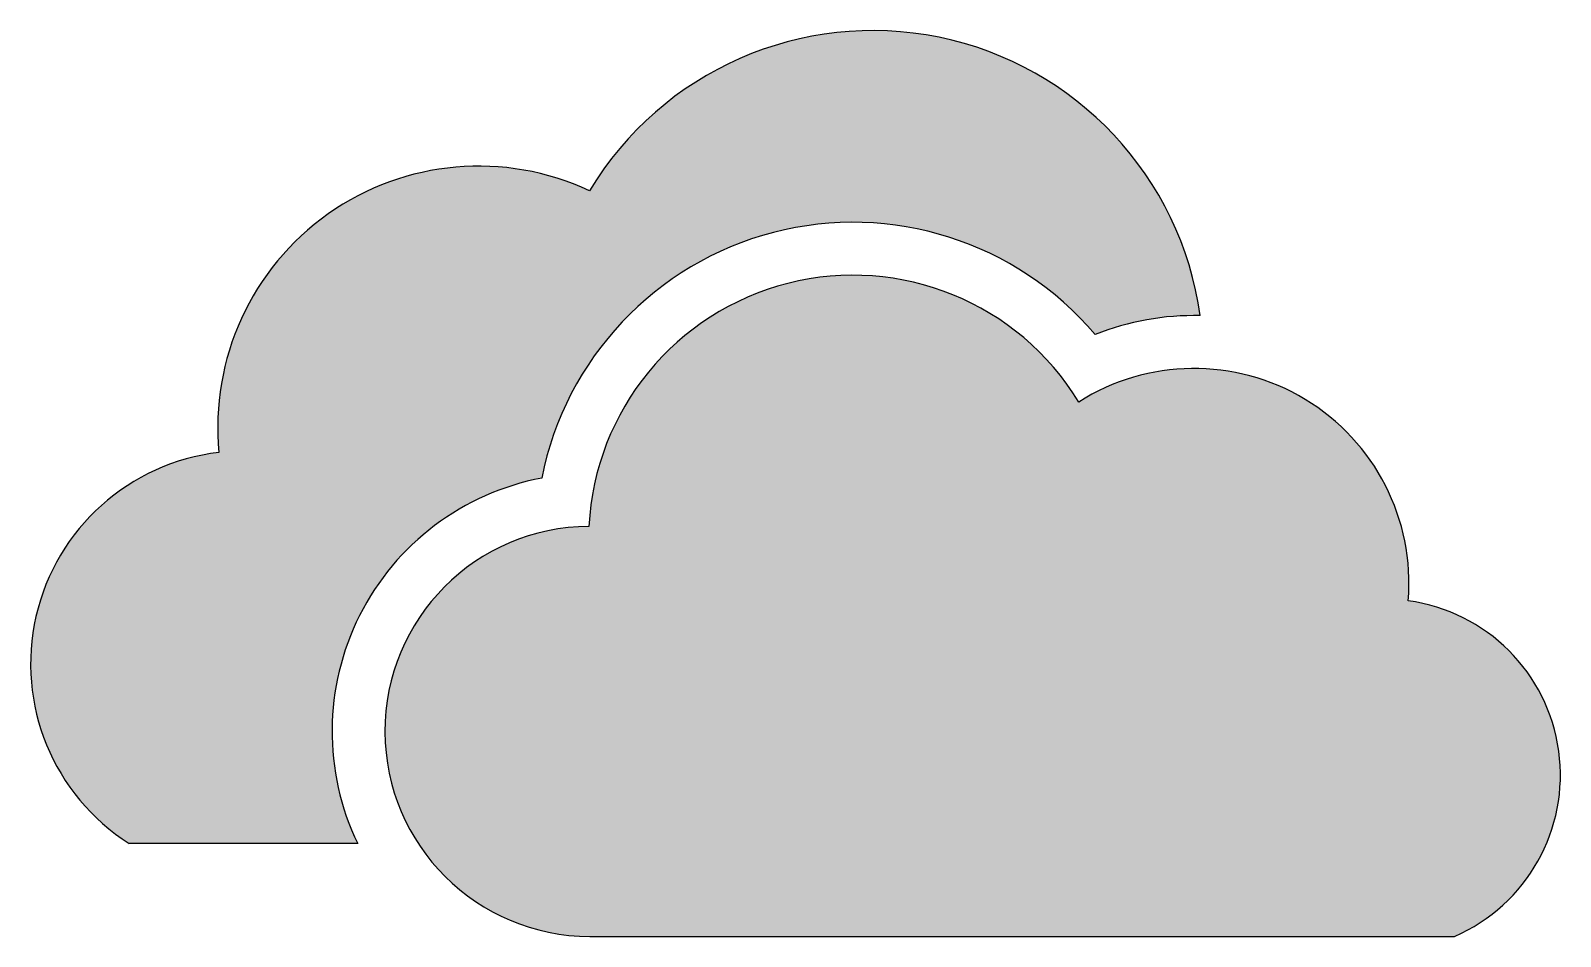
# Model space of a CAD drawing. Header units: inches. Extents: x 1643 to 1869, y 400 to 534.
import ezdxf

# ---------------------------------------------------------------- set-up
doc = ezdxf.new("R2010")
doc.units = ezdxf.units.IN
doc.header["$MEASUREMENT"] = 0

msp = doc.modelspace()

# ---------------------------------------------------------------- hatches: boundary and pattern name
at = {"true_color": 0x105689}
h = msp.add_hatch(color=146, dxfattribs=at)
h.dxf.hatch_style = 1
h.paths.add_polyline_path([(1725.41, 510.24, 0.581067), (1670.75, 471.65, 0.706266), (1657.52, 413.96), (1691.22, 413.96, -0.493314), (1718.36, 467.87, -0.628154), (1799.98, 489.04, -0.100697), (1815.48, 491.83, 0.707162)])
h.paths.add_polyline_path([(1797.57, 479.09, 0.73841), (1725.32, 460.74, 0.997667), (1725.46, 400.28), (1853, 400.28, 0.758647), (1846.16, 449.77, 0.619586)])

# ---------------------------------------------------------------- linework, layer by layer
for p, q in [((1691.22, 413.96), (1657.52, 413.96)), ((1725.46, 400.28), (1853, 400.28))]:
    msp.add_line(p, q)
for centre, radius, start, end in [((1767.19, 485.12), 48.75, 7.9112, 148.9771), ((1709.08, 475.37), 38.51, 64.9046, 185.5424), ((1764.27, 458.79), 46.8, 40.2705, 168.8111), ((1764.27, 458.79), 39, 31.3643, 177.1345), ((1814.58, 452.35), 39.49, 88.6998, 111.7003), ((1814.58, 452.35), 31.69, 355.334, 122.4611), ((1674.37, 440.46), 31.4, 96.6201, 237.5491), ((1725.46, 430.51), 38.03, 100.7607, 205.7918), ((1725.46, 430.51), 30.23, 90.2677, 270), ((1842.66, 424.07), 25.94, 293.4919, 82.2345)]:
    msp.add_arc(centre, radius, start, end)

doc.saveas('drawing.dxf')
